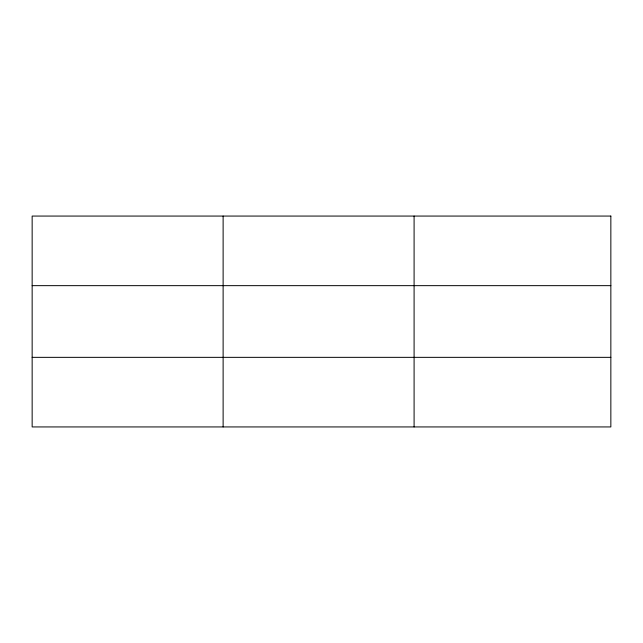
<?xml version="1.0" encoding="UTF-8"?>
<svg xmlns="http://www.w3.org/2000/svg" width="643" height="643" viewBox="0 0 643 643"><rect width="100%" height="100%" fill="white"/><g stroke="black" fill="none" stroke-linecap="round" stroke-linejoin="round"><path stroke-width="0.96" d="M223.121 426.936L223.121 216.064M414.092 426.936L414.092 216.064M32.15 285.653L610.85 285.653M32.15 357.347L610.85 357.347M610.85 216.064L610.85 426.936L32.15 426.936L32.15 216.064L610.85 216.064"/></g></svg>
